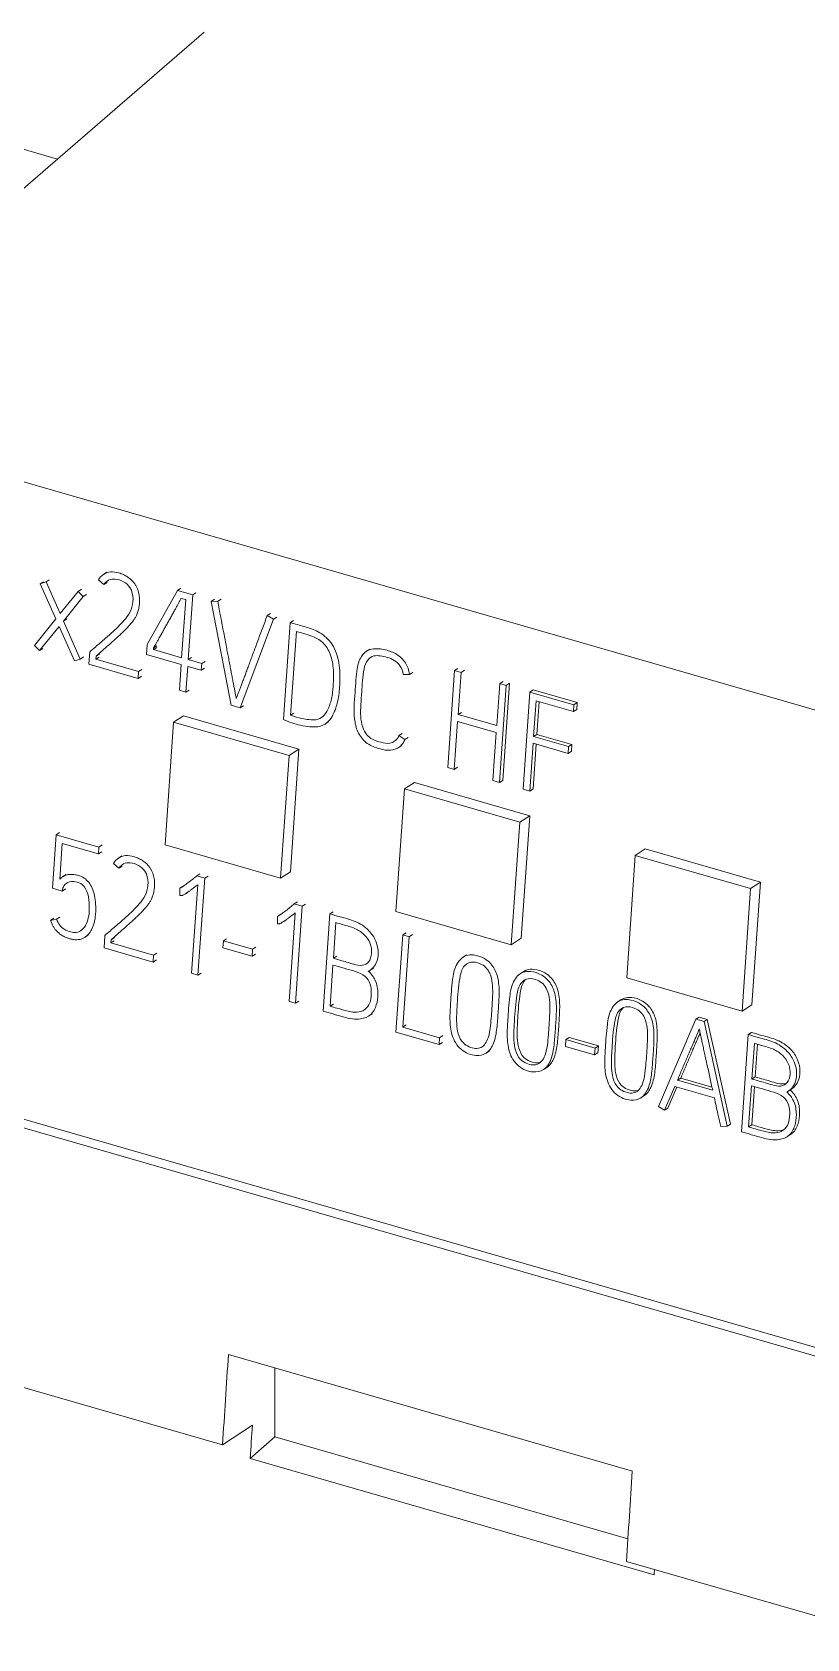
# Model space of a CAD drawing. Header units: inches. Extents: x 9220 to 92460, y -39241 to 4813.
# Drawn here: x 74728.59 to 74737.2, y -33757.09 to -33739.22 of the extents above; entities that cross this region are included whole.
import ezdxf

# ---------------------------------------------------------------- set-up
doc = ezdxf.new("R2010")
doc.units = ezdxf.units.IN
doc.header["$MEASUREMENT"] = 0

# ---------------------------------------------------------------- blocks, each defined once
blk = doc.blocks.new('A$C027ebf9d')
at = {"color": 0, "linetype": 'Continuous', "lineweight": 0}
for p, q in [((21.7802, -15.07919), (22.03708, -14.85672)), ((21.95047, -14.93174), (21.84323, -14.90078)), ((22.62577, -15.32329), (21.7802, -15.07919)), ((21.94027, -15.18295), (21.94222, -15.18169)), ((21.94367, -15.18173), (21.94027, -15.18295)), ((21.94367, -15.18173), (21.94562, -15.18048)), ((21.95201, -15.20051), (21.94367, -15.18173)), ((21.9779, -15.18339), (21.97462, -15.18057)), ((21.97767, -15.17733), (21.97962, -15.17608)), ((21.94027, -15.18295), (21.94948, -15.20361)), ((21.96265, -15.18737), (21.95201, -15.20051)), ((21.95395, -15.2049), (21.96568, -15.19045)), ((21.96265, -15.18737), (21.9646, -15.18612)), ((21.96568, -15.19045), (21.96265, -15.18737)), ((21.96568, -15.19045), (21.96763, -15.18919)), ((21.9779, -15.18339), (21.97985, -15.18213)), ((22.02135, -15.18681), (22.00353, -15.21881)), ((22.02135, -15.18681), (22.0233, -15.18555)), ((22.03035, -15.1894), (22.02135, -15.18681)), ((22.02769, -15.22773), (22.03035, -15.1894)), ((22.03035, -15.1894), (22.0323, -15.18815)), ((22.02357, -15.19152), (22.02621, -15.19228)), ((22.02621, -15.19228), (22.02383, -15.22662)), ((22.04135, -15.19331), (22.0433, -15.19206)), ((22.04513, -15.19326), (22.04135, -15.19331)), ((22.04135, -15.19331), (22.05313, -15.25471)), ((22.04513, -15.19326), (22.04708, -15.19201)), ((22.07441, -15.20172), (22.07636, -15.20046)), ((21.94948, -15.20361), (21.93681, -15.21934)), ((21.93992, -15.22243), (21.95141, -15.20808)), ((21.95141, -15.20808), (21.96049, -15.22854)), ((21.95395, -15.2049), (21.9559, -15.20364)), ((21.96388, -15.2274), (21.95395, -15.2049)), ((22.05843, -15.25624), (22.07804, -15.20391)), ((22.07804, -15.20391), (22.07441, -15.20172)), ((22.07804, -15.20391), (22.07999, -15.20265)), ((22.08802, -15.20589), (22.08403, -15.26322)), ((22.08802, -15.20589), (22.08997, -15.20463)), ((21.93681, -15.21934), (21.93992, -15.22243)), ((22.00353, -15.21881), (22.00312, -15.22472)), ((22.00726, -15.22078), (22.0092, -15.21952)), ((22.09159, -15.21108), (22.08815, -15.26059)), ((21.93992, -15.22243), (21.94187, -15.22118)), ((21.96049, -15.22854), (21.96388, -15.2274)), ((21.96388, -15.2274), (21.96583, -15.22614)), ((21.96907, -15.23044), (21.96958, -15.2231)), ((21.97327, -15.22563), (21.97313, -15.22754)), ((21.97313, -15.22754), (21.97508, -15.22629)), ((21.97313, -15.22754), (21.99841, -15.23484)), ((21.97327, -15.22563), (21.97522, -15.22437)), ((22.00312, -15.22472), (22.02355, -15.23061)), ((22.00718, -15.22182), (22.00913, -15.22056)), ((22.00718, -15.22182), (22.00726, -15.22078)), ((22.02383, -15.22662), (22.00718, -15.22182)), ((22.02769, -15.22773), (22.02964, -15.22648)), ((22.03571, -15.23005), (22.02769, -15.22773)), ((22.03571, -15.23005), (22.03766, -15.22879)), ((22.13312, -15.22279), (22.13507, -15.22154)), ((21.99813, -15.23883), (21.96907, -15.23044)), ((21.99841, -15.23484), (21.99813, -15.23883)), ((21.99813, -15.23883), (22.00008, -15.23758)), ((21.99841, -15.23484), (22.00036, -15.23358)), ((22.02355, -15.23061), (22.02249, -15.24587)), ((22.02635, -15.24698), (22.02741, -15.23173)), ((22.02741, -15.23173), (22.03543, -15.23404)), ((22.03543, -15.23404), (22.03571, -15.23005)), ((22.03543, -15.23404), (22.03738, -15.23279)), ((22.15843, -15.23656), (22.15466, -15.23645)), ((22.15843, -15.23656), (22.16038, -15.23531)), ((22.18515, -15.23417), (22.18116, -15.29159)), ((22.18515, -15.23417), (22.1871, -15.23292)), ((22.18893, -15.23527), (22.18515, -15.23417)), ((22.1872, -15.26018), (22.18893, -15.23527)), ((22.18893, -15.23527), (22.19088, -15.23401)), ((22.02249, -15.24587), (22.02635, -15.24698)), ((22.02635, -15.24698), (22.0283, -15.24572)), ((22.21178, -15.24186), (22.21005, -15.26678)), ((22.21165, -15.30039), (22.21564, -15.24298)), ((22.21178, -15.24186), (22.21373, -15.24061)), ((22.21564, -15.24298), (22.21178, -15.24186)), ((22.2136, -15.29913), (22.21759, -15.24172)), ((22.21564, -15.24298), (22.21759, -15.24172)), ((22.22964, -15.24694), (22.22565, -15.30435)), ((22.22964, -15.24694), (22.2316, -15.24568)), ((22.2556, -15.25443), (22.22964, -15.24694)), ((22.25755, -15.25317), (22.2316, -15.24568)), ((22.05313, -15.25471), (22.05843, -15.25624)), ((22.05843, -15.25624), (22.06038, -15.25498)), ((22.23175, -15.27321), (22.23322, -15.25212)), ((22.23322, -15.25212), (22.25531, -15.2585)), ((22.23371, -15.27195), (22.23505, -15.25265)), ((22.25531, -15.2585), (22.2556, -15.25443)), ((22.25531, -15.2585), (22.25727, -15.25724)), ((22.2556, -15.25443), (22.25755, -15.25317)), ((22.25727, -15.25724), (22.25755, -15.25317)), ((22.01908, -15.26473), (22.01404, -15.33724)), ((22.01908, -15.26473), (22.02494, -15.26096)), ((22.08727, -15.28442), (22.01908, -15.26473)), ((22.09313, -15.28064), (22.02494, -15.26096)), ((22.08815, -15.26059), (22.0901, -15.25933)), ((22.10872, -15.26578), (22.11067, -15.26452)), ((22.18494, -15.29268), (22.18692, -15.26425)), ((22.18692, -15.26425), (22.20977, -15.27085)), ((22.1872, -15.26018), (22.18915, -15.25892)), ((22.21005, -15.26678), (22.1872, -15.26018)), ((22.15222, -15.27265), (22.15417, -15.27139)), ((22.15222, -15.27265), (22.15568, -15.27503)), ((22.15568, -15.27503), (22.15763, -15.27377)), ((22.20977, -15.27085), (22.20779, -15.29928)), ((22.23175, -15.27321), (22.23371, -15.27195)), ((22.25249, -15.27919), (22.23175, -15.27321)), ((22.25444, -15.27793), (22.23371, -15.27195)), ((22.08223, -15.35692), (22.08727, -15.28442)), ((22.08727, -15.28442), (22.09313, -15.28064)), ((22.08809, -15.35315), (22.09313, -15.28064)), ((22.15196, -15.27973), (22.15391, -15.27847)), ((22.22951, -15.30547), (22.23148, -15.2772)), ((22.23147, -15.30421), (22.23331, -15.27773)), ((22.23148, -15.2772), (22.25221, -15.28318)), ((22.25221, -15.28318), (22.25249, -15.27919)), ((22.25221, -15.28318), (22.25416, -15.28193)), ((22.25249, -15.27919), (22.25444, -15.27793)), ((22.25416, -15.28193), (22.25444, -15.27793)), ((22.18116, -15.29159), (22.18494, -15.29268)), ((22.18494, -15.29268), (22.18689, -15.29142)), ((22.15546, -15.3041), (22.15042, -15.37661)), ((22.15546, -15.3041), (22.16132, -15.30033)), ((22.22365, -15.32379), (22.15546, -15.3041)), ((22.22951, -15.32001), (22.16132, -15.30033)), ((22.20779, -15.29928), (22.21165, -15.30039)), ((22.21165, -15.30039), (22.2136, -15.29913)), ((22.22565, -15.30435), (22.22951, -15.30547)), ((22.22951, -15.30547), (22.23147, -15.30421)), ((22.21861, -15.39629), (22.22365, -15.32379)), ((22.22365, -15.32379), (22.22951, -15.32001)), ((22.22447, -15.39252), (22.22951, -15.32001)), ((21.94752, -15.36293), (21.94972, -15.33131)), ((21.94972, -15.33131), (21.95167, -15.33005)), ((21.94972, -15.33131), (21.97491, -15.33858)), ((21.95322, -15.33639), (21.95175, -15.35763)), ((21.97464, -15.34257), (21.95322, -15.33639)), ((21.97491, -15.33858), (21.97464, -15.34257)), ((21.97464, -15.34257), (21.97659, -15.34132)), ((21.97491, -15.33858), (21.97686, -15.33732)), ((22.01404, -15.33724), (22.08223, -15.35692)), ((22.29184, -15.34347), (22.2977, -15.3397)), ((22.36589, -15.35938), (22.2977, -15.3397)), ((21.98678, -15.35113), (21.9835, -15.34831)), ((21.98655, -15.34507), (21.9885, -15.34382)), ((21.98678, -15.35113), (21.98873, -15.34987)), ((22.29184, -15.34347), (22.28681, -15.41598)), ((22.36003, -15.36316), (22.29184, -15.34347)), ((21.95351, -15.35614), (21.95546, -15.35488)), ((22.02284, -15.3629), (22.02479, -15.36165)), ((22.0297, -15.41321), (22.03334, -15.36082)), ((22.0327, -15.35559), (22.03465, -15.35433)), ((22.0327, -15.35559), (22.03746, -15.35696)), ((22.03746, -15.35696), (22.03348, -15.4143)), ((22.03746, -15.35696), (22.03941, -15.35571)), ((22.08223, -15.35692), (22.08809, -15.35315)), ((22.36003, -15.36316), (22.36589, -15.35938)), ((22.36085, -15.43189), (22.36589, -15.35938)), ((21.95327, -15.36459), (21.94752, -15.36293)), ((21.95327, -15.36459), (21.95522, -15.36333)), ((22.02278, -15.36722), (22.02284, -15.3629)), ((22.0264, -15.36595), (22.02835, -15.36469)), ((22.09035, -15.37223), (22.0923, -15.37097)), ((22.355, -15.43566), (22.36003, -15.36316)), ((21.94636, -15.3819), (21.94831, -15.38064)), ((21.94636, -15.3819), (21.94995, -15.38122)), ((21.94995, -15.38122), (21.9519, -15.37997)), ((22.08044, -15.38387), (22.08049, -15.37955)), ((22.08049, -15.37955), (22.08244, -15.37829)), ((22.08735, -15.42985), (22.09099, -15.37746)), ((22.09035, -15.37223), (22.09512, -15.37361)), ((22.09512, -15.37361), (22.09113, -15.43094)), ((22.09512, -15.37361), (22.09707, -15.37235)), ((22.10741, -15.43556), (22.1114, -15.37806)), ((22.1114, -15.37806), (22.11335, -15.37681)), ((22.15042, -15.37661), (22.21861, -15.39629)), ((21.96661, -15.39193), (21.96856, -15.39067)), ((22.08405, -15.38259), (22.086, -15.38134)), ((22.11498, -15.38325), (22.11351, -15.40433)), ((22.15445, -15.39049), (22.15046, -15.44799)), ((22.15445, -15.39049), (22.1564, -15.38923)), ((22.15831, -15.3916), (22.15445, -15.39049)), ((22.15831, -15.3916), (22.16026, -15.39035)), ((21.97795, -15.39819), (21.97846, -15.39084)), ((22.007, -15.40657), (21.97795, -15.39819)), ((21.98214, -15.39337), (21.98201, -15.39528)), ((21.98201, -15.39528), (21.98396, -15.39403)), ((21.98201, -15.39528), (22.00728, -15.40258)), ((21.98214, -15.39337), (21.98409, -15.39211)), ((22.04847, -15.39403), (22.04819, -15.3981)), ((22.04819, -15.3981), (22.06544, -15.40308)), ((22.04847, -15.39403), (22.05042, -15.39277)), ((22.06572, -15.39901), (22.04847, -15.39403)), ((22.06544, -15.40308), (22.06572, -15.39901)), ((22.06572, -15.39901), (22.06767, -15.39775)), ((22.1546, -15.44503), (22.15831, -15.3916)), ((22.21861, -15.39629), (22.22447, -15.39252)), ((22.00728, -15.40258), (22.007, -15.40657)), ((22.007, -15.40657), (22.00895, -15.40532)), ((22.00728, -15.40258), (22.00923, -15.40132)), ((22.06544, -15.40308), (22.06739, -15.40182)), ((22.11324, -15.40832), (22.11154, -15.43268)), ((22.11351, -15.40433), (22.11546, -15.40307)), ((22.19018, -15.40363), (22.19214, -15.40237)), ((22.03348, -15.4143), (22.0297, -15.41321)), ((22.03348, -15.4143), (22.03543, -15.41304)), ((22.13521, -15.41139), (22.13716, -15.41013)), ((22.224, -15.41339), (22.22596, -15.41213)), ((22.28681, -15.41598), (22.355, -15.43566)), ((22.09113, -15.43094), (22.08735, -15.42985)), ((22.09113, -15.43094), (22.09309, -15.42968)), ((22.11154, -15.43268), (22.11349, -15.43142)), ((22.13439, -15.43842), (22.13635, -15.43716)), ((22.28166, -15.43004), (22.28361, -15.42878)), ((22.355, -15.43566), (22.36085, -15.43189)), ((22.1546, -15.44503), (22.15655, -15.44377)), ((22.17624, -15.45127), (22.1546, -15.44503)), ((22.32765, -15.44033), (22.30563, -15.49189)), ((22.32765, -15.44033), (22.32961, -15.43907)), ((22.3325, -15.44173), (22.32765, -15.44033)), ((22.33445, -15.44047), (22.32961, -15.43907)), ((22.3325, -15.44173), (22.33445, -15.44047)), ((22.34618, -15.50359), (22.3325, -15.44173)), ((22.34813, -15.50233), (22.33445, -15.44047)), ((22.6001, -15.69271), (21.75453, -15.44862)), ((22.60342, -15.69882), (21.75901, -15.45506)), ((22.15046, -15.44799), (22.17596, -15.45535)), ((22.17596, -15.45535), (22.17624, -15.45127)), ((22.17596, -15.45535), (22.17791, -15.45409)), ((22.17624, -15.45127), (22.17819, -15.45002)), ((22.25087, -15.45245), (22.25058, -15.45653)), ((22.25058, -15.45653), (22.26784, -15.46151)), ((22.25087, -15.45245), (22.25282, -15.4512)), ((22.26812, -15.45743), (22.25087, -15.45245)), ((22.27007, -15.45618), (22.25282, -15.4512)), ((22.26812, -15.45743), (22.27007, -15.45618)), ((22.26979, -15.46025), (22.27007, -15.45618)), ((22.35467, -15.50694), (22.35866, -15.44944)), ((22.35866, -15.44944), (22.36062, -15.44819)), ((22.36224, -15.45463), (22.36078, -15.47571)), ((22.36407, -15.45516), (22.36273, -15.47445)), ((22.20378, -15.46037), (22.20573, -15.45911)), ((22.26784, -15.46151), (22.26812, -15.45743)), ((22.26784, -15.46151), (22.26979, -15.46025)), ((22.2376, -15.47014), (22.23955, -15.46888)), ((22.31681, -15.47638), (22.31877, -15.47512)), ((22.33721, -15.48044), (22.31877, -15.47512)), ((22.36078, -15.47571), (22.36273, -15.47445)), ((22.29525, -15.48678), (22.2972, -15.48552)), ((22.30917, -15.49421), (22.31524, -15.48008)), ((22.31112, -15.49295), (22.3165, -15.48044)), ((22.31524, -15.48008), (22.33862, -15.48683)), ((22.33762, -15.48239), (22.31681, -15.47638)), ((22.3605, -15.4797), (22.35881, -15.50406)), ((22.36233, -15.48024), (22.36076, -15.5028)), ((22.38247, -15.48277), (22.38442, -15.48152)), ((22.30563, -15.49189), (22.30917, -15.49421)), ((22.30917, -15.49421), (22.31112, -15.49295)), ((22.34238, -15.5038), (22.34618, -15.50359)), ((22.34618, -15.50359), (22.34813, -15.50233)), ((22.35881, -15.50406), (22.36076, -15.5028)), ((22.38166, -15.5098), (22.38361, -15.50854)), ((22.04801, -15.69204), (21.77013, -15.61182)), ((22.29014, -15.70755), (22.05147, -15.63865)), ((22.07897, -15.64659), (22.07897, -15.68737)), ((22.0656, -15.68041), (22.04801, -15.69204)), ((22.06434, -15.70004), (22.07897, -15.68737)), ((22.07897, -15.68737), (22.28754, -15.74758)), ((22.30301, -15.76894), (22.06434, -15.70004)), ((22.56456, -15.84115), (22.28668, -15.76094))]:
    blk.add_line(p, q, dxfattribs=at)
for centre, major_axis, start_param, end_param in [((41.59671, -2.76859), (-10.91931, -37.82559), -1.102054, -1.100566), ((41.83536, -2.8375), (-10.90947, -37.79151), -1.100108, -1.100018)]:
    blk.add_ellipse(centre, major_axis=major_axis, ratio=0.433013, start_param=start_param, end_param=end_param, dxfattribs=at)
at = {"color": 0, "linetype": 'Continuous', "lineweight": 0, "extrusion": (0, 0, -1)}
for centre, major_axis, start_param, end_param in [((41.59669, -2.76861), (10.90947, 37.79151), -2.041575, -2.041027), ((41.83538, -2.83749), (10.91931, 37.82559), -2.041027, -2.039539)]:
    blk.add_ellipse(centre, major_axis=major_axis, ratio=0.433013, start_param=start_param, end_param=end_param, dxfattribs=at)
at = {"color": 0, "linetype": 'Continuous', "lineweight": 0}
for points, knots in [([(21.96958, -15.2231), (21.97068, -15.22216), (21.97177, -15.22122), (21.97287, -15.22028), (21.97381, -15.21946), (21.97476, -15.21865), (21.97571, -15.21783), (21.97674, -15.21694), (21.97777, -15.21604), (21.9788, -15.21514), (21.98034, -15.21378), (21.98188, -15.21243), (21.98339, -15.21104), (21.98466, -15.20987), (21.98591, -15.20867), (21.98713, -15.20743), (21.98839, -15.20615), (21.98963, -15.20482), (21.99077, -15.20338), (21.99203, -15.20179), (21.99318, -15.20007), (21.99397, -15.19812), (21.99472, -15.19624), (21.99514, -15.19415), (21.9951, -15.19187), (21.99507, -15.18957), (21.99457, -15.18708), (21.99325, -15.18511), (21.99232, -15.18371), (21.99096, -15.18258), (21.98954, -15.18174), (21.98792, -15.18078), (21.98621, -15.18021), (21.98451, -15.1801), (21.98313, -15.18), (21.98175, -15.18022), (21.98061, -15.18079), (21.97951, -15.18133), (21.97863, -15.1822), (21.9779, -15.18339)], [0, 0, 0, 0, 0.068794, 0.068794, 0.068794, 0.128406, 0.128406, 0.128406, 0.193582, 0.193582, 0.193582, 0.291346, 0.291346, 0.291346, 0.373604, 0.373604, 0.373604, 0.45943, 0.45943, 0.45943, 0.554437, 0.554437, 0.554437, 0.645803, 0.645803, 0.645803, 0.738171, 0.738171, 0.738171, 0.803969, 0.803969, 0.803969, 0.878932, 0.878932, 0.878932, 0.940491, 0.940491, 0.940491, 1, 1, 1, 1]), ([(21.97462, -15.18057), (21.97612, -15.17793), (21.97879, -15.17619), (21.98181, -15.17591), (21.98339, -15.17576), (21.98507, -15.17601), (21.98672, -15.17648), (21.9872, -15.17662), (21.98769, -15.17678), (21.98817, -15.17695), (21.98861, -15.17712), (21.98905, -15.1773), (21.98949, -15.1775), (21.9899, -15.17769), (21.9903, -15.17789), (21.99069, -15.17812), (21.99106, -15.17833), (21.99142, -15.17855), (21.99178, -15.17879), (21.99212, -15.17901), (21.99245, -15.17924), (21.99278, -15.17948), (21.99308, -15.17971), (21.99338, -15.17995), (21.99367, -15.1802), (21.99395, -15.18044), (21.99422, -15.18069), (21.99448, -15.18094), (21.99472, -15.18119), (21.99496, -15.18144), (21.99518, -15.1817), (21.99539, -15.18195), (21.9956, -15.18222), (21.99579, -15.18248), (21.99598, -15.18274), (21.99615, -15.18299), (21.99632, -15.18326), (21.99648, -15.1835), (21.99664, -15.18375), (21.99678, -15.184), (21.99692, -15.18424), (21.99706, -15.18447), (21.99718, -15.18472), (21.99744, -15.18522), (21.99766, -15.18573), (21.99786, -15.18626), (21.99806, -15.18678), (21.99823, -15.1873), (21.99837, -15.18783), (21.99851, -15.18836), (21.99862, -15.1889), (21.99871, -15.18943), (21.99879, -15.18997), (21.99885, -15.19051), (21.99889, -15.19104), (21.99894, -15.19157), (21.99896, -15.1921), (21.99896, -15.19262), (21.99897, -15.19314), (21.99895, -15.19366), (21.99892, -15.19418), (21.99888, -15.19464), (21.99884, -15.19509), (21.99878, -15.19554), (21.99873, -15.19599), (21.99866, -15.19643), (21.99857, -15.19687), (21.99849, -15.1973), (21.9984, -15.19773), (21.99829, -15.19815), (21.99819, -15.19856), (21.99807, -15.19897), (21.99795, -15.19937), (21.99782, -15.19976), (21.99769, -15.20014), (21.99755, -15.20051), (21.99741, -15.20086), (21.99725, -15.20121), (21.99709, -15.20155), (21.99683, -15.20211), (21.99654, -15.20265), (21.99623, -15.20317), (21.99588, -15.20376), (21.99549, -15.20432), (21.99509, -15.20487), (21.99465, -15.20548), (21.99417, -15.20606), (21.99369, -15.20664), (21.99316, -15.20727), (21.99261, -15.20788), (21.99205, -15.20848), (21.99144, -15.20913), (21.99083, -15.20977), (21.9902, -15.21039), (21.98953, -15.21106), (21.98885, -15.21172), (21.98816, -15.21237), (21.98743, -15.21306), (21.98669, -15.21374), (21.98595, -15.21442), (21.98517, -15.21513), (21.98438, -15.21584), (21.9836, -15.21654), (21.98278, -15.21728), (21.98195, -15.218), (21.98112, -15.21873), (21.98026, -15.21948), (21.9794, -15.22023), (21.97855, -15.22098), (21.97678, -15.22252), (21.97503, -15.22408), (21.97327, -15.22563)], [0, 0, 0, 0, 0.118477, 0.118477, 0.118477, 0.180647, 0.180647, 0.180647, 0.199061, 0.199061, 0.199061, 0.216082, 0.216082, 0.216082, 0.231833, 0.231833, 0.231833, 0.246526, 0.246526, 0.246526, 0.260308, 0.260308, 0.260308, 0.273254, 0.273254, 0.273254, 0.285426, 0.285426, 0.285426, 0.29689, 0.29689, 0.29689, 0.307753, 0.307753, 0.307753, 0.31802, 0.31802, 0.31802, 0.327627, 0.327627, 0.327627, 0.336606, 0.336606, 0.336606, 0.355189, 0.355189, 0.355189, 0.37361, 0.37361, 0.37361, 0.392165, 0.392165, 0.392165, 0.410785, 0.410785, 0.410785, 0.42927, 0.42927, 0.42927, 0.447741, 0.447741, 0.447741, 0.464235, 0.464235, 0.464235, 0.480574, 0.480574, 0.480574, 0.496814, 0.496814, 0.496814, 0.51268, 0.51268, 0.51268, 0.527892, 0.527892, 0.527892, 0.542508, 0.542508, 0.542508, 0.566365, 0.566365, 0.566365, 0.593275, 0.593275, 0.593275, 0.623397, 0.623397, 0.623397, 0.656474, 0.656474, 0.656474, 0.692185, 0.692185, 0.692185, 0.730563, 0.730563, 0.730563, 0.771282, 0.771282, 0.771282, 0.814001, 0.814001, 0.814001, 0.858722, 0.858722, 0.858722, 0.904903, 0.904903, 0.904903, 1, 1, 1, 1]), ([(22.00726, -15.22078), (22.00732, -15.22067), (22.00752, -15.22032), (22.00794, -15.21958), (22.00859, -15.21843), (22.00942, -15.21696), (22.01039, -15.21523), (22.01147, -15.21329), (22.01264, -15.21119), (22.01389, -15.20896), (22.01518, -15.20665), (22.01649, -15.20432), (22.01775, -15.20206), (22.01895, -15.19989), (22.02006, -15.19788), (22.02108, -15.19604), (22.02196, -15.19443), (22.02278, -15.19295), (22.0233, -15.19201), (22.02357, -15.19152)], [0, 0, 0, 0, 0.010734, 0.036404, 0.077011, 0.128795, 0.187998, 0.254619, 0.326966, 0.403344, 0.483752, 0.564544, 0.642072, 0.716335, 0.785641, 0.848294, 0.904294, 0.950045, 1, 1, 1, 1]), ([(22.05612, -15.25069), (22.05606, -15.25043), (22.05592, -15.24976), (22.05567, -15.24853), (22.05535, -15.24684), (22.05495, -15.24478), (22.0545, -15.24241), (22.054, -15.23978), (22.05345, -15.2369), (22.05287, -15.23381), (22.05226, -15.23056), (22.05162, -15.22719), (22.05096, -15.22376), (22.04994, -15.21867), (22.04804, -15.2085), (22.0463, -15.19948), (22.04513, -15.19326)], [0, 0, 0, 0, 0.013272, 0.034859, 0.06476, 0.101229, 0.142516, 0.188621, 0.238884, 0.292645, 0.349905, 0.409112, 0.468717, 0.528719, 0.675164, 1, 1, 1, 1]), ([(22.07441, -15.20172), (22.07241, -15.20701), (22.06951, -15.21469), (22.0663, -15.22339), (22.06471, -15.22774), (22.06363, -15.23066), (22.06257, -15.23353), (22.06153, -15.23632), (22.06054, -15.23895), (22.0596, -15.24139), (22.05874, -15.24363), (22.05798, -15.24565), (22.05734, -15.24742), (22.05674, -15.24907), (22.05634, -15.25013), (22.05612, -15.25069)], [0, 0, 0, 0, 0.325145, 0.471471, 0.531274, 0.590769, 0.649955, 0.70726, 0.76111, 0.811506, 0.857719, 0.899023, 0.935417, 0.96522, 1, 1, 1, 1]), ([(22.08403, -15.26322), (22.08563, -15.26391), (22.08895, -15.26517), (22.09415, -15.26664), (22.09937, -15.2675), (22.10494, -15.26773), (22.10977, -15.26562), (22.1128, -15.26147), (22.11509, -15.25645), (22.11684, -15.24936), (22.11755, -15.23964), (22.11718, -15.2286), (22.113, -15.21749), (22.10476, -15.21069), (22.09631, -15.20822), (22.09081, -15.20653), (22.08802, -15.20589)], [0, 0, 0, 0, 0.048928, 0.10152, 0.156673, 0.206259, 0.270351, 0.31956, 0.366981, 0.439378, 0.534587, 0.645045, 0.746603, 0.832762, 0.916147, 1, 1, 1, 1]), ([(22.08815, -15.26059), (22.09041, -15.2614), (22.09402, -15.26244), (22.09947, -15.26334), (22.10437, -15.26361), (22.10849, -15.26062), (22.11115, -15.25563), (22.11286, -15.24922), (22.11357, -15.24125), (22.1137, -15.23273), (22.11199, -15.22382), (22.10689, -15.2164), (22.1004, -15.21355), (22.09539, -15.21219), (22.09259, -15.21136), (22.09159, -15.21108)], [0, 0, 0, 0, 0.085013, 0.135874, 0.205821, 0.265138, 0.333279, 0.422662, 0.50952, 0.618636, 0.722487, 0.80996, 0.894466, 0.962458, 1, 1, 1, 1]), ([(22.15568, -15.27503), (22.15537, -15.27587), (22.15431, -15.2779), (22.15113, -15.28071), (22.14574, -15.2818), (22.13927, -15.2801), (22.1325, -15.27739), (22.12735, -15.27052), (22.12575, -15.2628), (22.12562, -15.25504), (22.1263, -15.24742), (22.12676, -15.23997), (22.12737, -15.23255), (22.12931, -15.22592), (22.13364, -15.22196), (22.13884, -15.22097), (22.14457, -15.22186), (22.15094, -15.22403), (22.15662, -15.22946), (22.15811, -15.23395), (22.15843, -15.23656)], [0, 0, 0, 0, 0.023749, 0.063372, 0.118592, 0.172501, 0.236244, 0.297229, 0.359591, 0.421629, 0.490644, 0.554667, 0.610982, 0.680492, 0.733777, 0.772528, 0.826559, 0.886213, 0.942216, 1, 1, 1, 1]), ([(22.15466, -15.23645), (22.15444, -15.23449), (22.15338, -15.23137), (22.14949, -15.22785), (22.14535, -15.22634), (22.14129, -15.22541), (22.13702, -15.22519), (22.1332, -15.22791), (22.13124, -15.23348), (22.1307, -15.24004), (22.13024, -15.24714), (22.12969, -15.25414), (22.12939, -15.26107), (22.13037, -15.2672), (22.13276, -15.27225), (22.13695, -15.2753), (22.14169, -15.27667), (22.1463, -15.27765), (22.15016, -15.27602), (22.1516, -15.27413), (22.15222, -15.27265)], [0, 0, 0, 0, 0.052928, 0.097969, 0.144851, 0.190624, 0.232935, 0.284925, 0.348337, 0.424764, 0.49245, 0.572241, 0.64631, 0.708712, 0.757514, 0.801091, 0.856423, 0.915681, 0.949914, 1, 1, 1, 1]), ([(21.97846, -15.39084), (21.97955, -15.3899), (21.98065, -15.38896), (21.98174, -15.38802), (21.98269, -15.3872), (21.98364, -15.38639), (21.98458, -15.38557), (21.98562, -15.38468), (21.98665, -15.38378), (21.98767, -15.38288), (21.98922, -15.38152), (21.99076, -15.38017), (21.99227, -15.37878), (21.99354, -15.37761), (21.99479, -15.37641), (21.996, -15.37517), (21.99727, -15.37389), (21.9985, -15.37256), (21.99964, -15.37112), (22.00091, -15.36953), (22.00206, -15.36781), (22.00284, -15.36586), (22.0036, -15.36398), (22.00401, -15.36189), (22.00398, -15.35961), (22.00394, -15.35731), (22.00345, -15.35482), (22.00213, -15.35285), (22.00119, -15.35145), (21.99984, -15.35032), (21.99841, -15.34948), (21.99679, -15.34852), (21.99508, -15.34795), (21.99339, -15.34784), (21.992, -15.34775), (21.99063, -15.34796), (21.98949, -15.34853), (21.98839, -15.34908), (21.98751, -15.34994), (21.98678, -15.35113)], [0, 0, 0, 0, 0.068794, 0.068794, 0.068794, 0.128406, 0.128406, 0.128406, 0.193582, 0.193582, 0.193582, 0.291346, 0.291346, 0.291346, 0.373604, 0.373604, 0.373604, 0.45943, 0.45943, 0.45943, 0.554437, 0.554437, 0.554437, 0.645803, 0.645803, 0.645803, 0.738171, 0.738171, 0.738171, 0.803969, 0.803969, 0.803969, 0.878932, 0.878932, 0.878932, 0.940491, 0.940491, 0.940491, 1, 1, 1, 1]), ([(21.9835, -15.34831), (21.985, -15.34567), (21.98766, -15.34393), (21.99068, -15.34365), (21.99227, -15.3435), (21.99395, -15.34375), (21.99559, -15.34422), (21.99608, -15.34436), (21.99656, -15.34452), (21.99704, -15.3447), (21.99749, -15.34486), (21.99793, -15.34504), (21.99837, -15.34524), (21.99877, -15.34543), (21.99917, -15.34564), (21.99957, -15.34586), (21.99994, -15.34607), (22.0003, -15.34629), (22.00066, -15.34653), (22.00099, -15.34675), (22.00133, -15.34698), (22.00165, -15.34722), (22.00196, -15.34745), (22.00226, -15.34769), (22.00255, -15.34794), (22.00282, -15.34818), (22.00309, -15.34843), (22.00335, -15.34868), (22.0036, -15.34893), (22.00383, -15.34918), (22.00406, -15.34944), (22.00427, -15.3497), (22.00447, -15.34996), (22.00467, -15.35022), (22.00485, -15.35048), (22.00503, -15.35073), (22.0052, -15.351), (22.00536, -15.35124), (22.00551, -15.35149), (22.00566, -15.35174), (22.0058, -15.35198), (22.00593, -15.35221), (22.00606, -15.35246), (22.00631, -15.35296), (22.00654, -15.35347), (22.00674, -15.354), (22.00693, -15.35452), (22.00711, -15.35504), (22.00725, -15.35557), (22.00739, -15.3561), (22.0075, -15.35664), (22.00758, -15.35717), (22.00767, -15.35771), (22.00773, -15.35825), (22.00777, -15.35878), (22.00781, -15.35931), (22.00784, -15.35984), (22.00784, -15.36036), (22.00784, -15.36088), (22.00783, -15.3614), (22.00779, -15.36192), (22.00776, -15.36238), (22.00772, -15.36283), (22.00766, -15.36328), (22.0076, -15.36373), (22.00753, -15.36417), (22.00745, -15.36461), (22.00737, -15.36504), (22.00727, -15.36547), (22.00717, -15.36589), (22.00706, -15.3663), (22.00695, -15.36671), (22.00682, -15.36711), (22.0067, -15.3675), (22.00657, -15.36788), (22.00642, -15.36825), (22.00628, -15.3686), (22.00613, -15.36895), (22.00597, -15.36929), (22.0057, -15.36985), (22.00542, -15.37039), (22.0051, -15.37091), (22.00475, -15.3715), (22.00437, -15.37206), (22.00397, -15.37261), (22.00352, -15.37322), (22.00305, -15.37381), (22.00256, -15.37438), (22.00203, -15.37501), (22.00148, -15.37562), (22.00092, -15.37622), (22.00032, -15.37687), (21.9997, -15.37751), (21.99908, -15.37813), (21.99841, -15.3788), (21.99772, -15.37946), (21.99703, -15.38011), (21.9963, -15.3808), (21.99556, -15.38148), (21.99482, -15.38216), (21.99404, -15.38287), (21.99326, -15.38358), (21.99247, -15.38428), (21.99165, -15.38502), (21.99082, -15.38574), (21.98999, -15.38647), (21.98914, -15.38722), (21.98828, -15.38797), (21.98742, -15.38872), (21.98566, -15.39026), (21.9839, -15.39182), (21.98214, -15.39337)], [0, 0, 0, 0, 0.118477, 0.118477, 0.118477, 0.180647, 0.180647, 0.180647, 0.199061, 0.199061, 0.199061, 0.216082, 0.216082, 0.216082, 0.231833, 0.231833, 0.231833, 0.246526, 0.246526, 0.246526, 0.260308, 0.260308, 0.260308, 0.273254, 0.273254, 0.273254, 0.285426, 0.285426, 0.285426, 0.29689, 0.29689, 0.29689, 0.307753, 0.307753, 0.307753, 0.31802, 0.31802, 0.31802, 0.327627, 0.327627, 0.327627, 0.336606, 0.336606, 0.336606, 0.355189, 0.355189, 0.355189, 0.37361, 0.37361, 0.37361, 0.392165, 0.392165, 0.392165, 0.410785, 0.410785, 0.410785, 0.42927, 0.42927, 0.42927, 0.447741, 0.447741, 0.447741, 0.464235, 0.464235, 0.464235, 0.480574, 0.480574, 0.480574, 0.496814, 0.496814, 0.496814, 0.51268, 0.51268, 0.51268, 0.527892, 0.527892, 0.527892, 0.542508, 0.542508, 0.542508, 0.566365, 0.566365, 0.566365, 0.593275, 0.593275, 0.593275, 0.623397, 0.623397, 0.623397, 0.656474, 0.656474, 0.656474, 0.692185, 0.692185, 0.692185, 0.730563, 0.730563, 0.730563, 0.771282, 0.771282, 0.771282, 0.814001, 0.814001, 0.814001, 0.858722, 0.858722, 0.858722, 0.904903, 0.904903, 0.904903, 1, 1, 1, 1]), ([(21.95175, -15.35763), (21.95209, -15.35724), (21.95268, -15.35671), (21.95355, -15.3561), (21.95428, -15.35568), (21.95508, -15.35533), (21.95595, -15.35503), (21.95689, -15.35482), (21.95792, -15.35472), (21.95903, -15.3547), (21.96023, -15.3548), (21.96152, -15.35503), (21.96354, -15.35553), (21.96622, -15.35668), (21.96909, -15.35937), (21.97118, -15.36302), (21.97254, -15.36746), (21.97314, -15.37263), (21.97306, -15.37719), (21.97268, -15.38087), (21.97216, -15.38337), (21.97143, -15.3856), (21.97051, -15.38756), (21.96944, -15.38927), (21.96822, -15.3907), (21.96684, -15.39184), (21.96532, -15.39268), (21.96365, -15.39321), (21.96188, -15.39342), (21.96001, -15.39332), (21.95851, -15.393), (21.95737, -15.39264), (21.95654, -15.39236), (21.95557, -15.39202), (21.95451, -15.39158), (21.95341, -15.39098), (21.95227, -15.39026), (21.95113, -15.38937), (21.95001, -15.38829), (21.94892, -15.38704), (21.9475, -15.38497), (21.94677, -15.38316), (21.94636, -15.3819)], [0, 0, 0, 0, 0.021534, 0.032937, 0.044729, 0.056875, 0.069452, 0.0826, 0.096505, 0.111279, 0.126985, 0.143702, 0.161538, 0.205913, 0.248141, 0.293825, 0.346182, 0.40699, 0.478261, 0.512629, 0.544859, 0.575282, 0.604004, 0.631084, 0.6569, 0.681684, 0.705765, 0.729734, 0.753772, 0.778045, 0.803118, 0.812005, 0.822876, 0.835737, 0.849942, 0.864952, 0.880894, 0.897668, 0.915306, 0.934053, 0.954105, 1, 1, 1, 1]), ([(21.94995, -15.38122), (21.9504, -15.38259), (21.95157, -15.38481), (21.95464, -15.38756), (21.95805, -15.38884), (21.96183, -15.38939), (21.96534, -15.38768), (21.96775, -15.38401), (21.96915, -15.37905), (21.96936, -15.37304), (21.96884, -15.36674), (21.96596, -15.36047), (21.96081, -15.35876), (21.95686, -15.35896), (21.95406, -15.36126), (21.9534, -15.36326), (21.95327, -15.36459)], [0, 0, 0, 0, 0.059022, 0.110017, 0.175174, 0.228533, 0.294979, 0.374406, 0.452147, 0.547151, 0.653629, 0.744768, 0.81483, 0.893356, 0.941956, 1, 1, 1, 1]), ([(22.03334, -15.36082), (22.03212, -15.36178), (22.03044, -15.36308), (22.02833, -15.36463), (22.02713, -15.36547), (22.02612, -15.36614), (22.02528, -15.36664), (22.02459, -15.36699), (22.02405, -15.36721), (22.02363, -15.3673), (22.02322, -15.36729), (22.02295, -15.36727), (22.02278, -15.36722)], [0, 0, 0, 0, 0.370797, 0.510902, 0.6264, 0.722885, 0.800448, 0.861213, 0.907383, 0.939504, 0.963232, 1, 1, 1, 1]), ([(22.02284, -15.3629), (22.02353, -15.36252), (22.02517, -15.36153), (22.02762, -15.35966), (22.03022, -15.35763), (22.03192, -15.35624), (22.0327, -15.35559)], [0, 0, 0, 0, 0.194145, 0.465142, 0.75263, 1, 1, 1, 1]), ([(22.09099, -15.37746), (22.08977, -15.37842), (22.08809, -15.37973), (22.08599, -15.38128), (22.08478, -15.38212), (22.08377, -15.38278), (22.08293, -15.38328), (22.08225, -15.38363), (22.08171, -15.38386), (22.08128, -15.38395), (22.08087, -15.38394), (22.0806, -15.38391), (22.08044, -15.38387)], [0, 0, 0, 0, 0.370797, 0.510902, 0.6264, 0.722885, 0.800448, 0.861213, 0.907383, 0.939504, 0.963232, 1, 1, 1, 1]), ([(22.08049, -15.37955), (22.08119, -15.37916), (22.08282, -15.37818), (22.08527, -15.3763), (22.08787, -15.37427), (22.08957, -15.37288), (22.09035, -15.37223)], [0, 0, 0, 0, 0.194145, 0.465142, 0.75263, 1, 1, 1, 1]), ([(22.1114, -15.37806), (22.11342, -15.37863), (22.11839, -15.38017), (22.12636, -15.38197), (22.13419, -15.38689), (22.13908, -15.39405), (22.14034, -15.40109), (22.13932, -15.40679), (22.13688, -15.41032), (22.13501, -15.41157), (22.13413, -15.41199)], [0, 0, 0, 0, 0.121799, 0.300471, 0.478612, 0.608153, 0.736749, 0.853072, 0.938599, 1, 1, 1, 1]), ([(22.11351, -15.40433), (22.11516, -15.40481), (22.11807, -15.40566), (22.12249, -15.40689), (22.12689, -15.40836), (22.13187, -15.40894), (22.13554, -15.40544), (22.13641, -15.40039), (22.1353, -15.39479), (22.13163, -15.38983), (22.12586, -15.38614), (22.1201, -15.38479), (22.11635, -15.38363), (22.11498, -15.38325)], [0, 0, 0, 0, 0.089881, 0.159215, 0.241238, 0.333496, 0.41712, 0.515535, 0.593949, 0.688978, 0.794399, 0.924872, 1, 1, 1, 1]), ([(22.11154, -15.43268), (22.11288, -15.43307), (22.11642, -15.43407), (22.12122, -15.43553), (22.12645, -15.43645), (22.13117, -15.43579), (22.13525, -15.43172), (22.13608, -15.42567), (22.13577, -15.41961), (22.1322, -15.41413), (22.12619, -15.41195), (22.11987, -15.41027), (22.11544, -15.40896), (22.11324, -15.40832)], [0, 0, 0, 0, 0.066156, 0.175169, 0.23737, 0.32413, 0.412445, 0.52466, 0.605148, 0.683631, 0.78156, 0.89078, 1, 1, 1, 1]), ([(22.1962, -15.40238), (22.19473, -15.40224), (22.1904, -15.40249), (22.18534, -15.40814), (22.18349, -15.41862), (22.18288, -15.42942), (22.18222, -15.43866), (22.18269, -15.44657), (22.18434, -15.45316), (22.19018, -15.45982), (22.19705, -15.46248), (22.20422, -15.46104), (22.20847, -15.45511), (22.21012, -15.44694), (22.21075, -15.4377), (22.21142, -15.42849), (22.21155, -15.42065), (22.21023, -15.41341), (22.20742, -15.40795), (22.20216, -15.40374), (22.1984, -15.40258), (22.1962, -15.40238)], [0, 0, 0, 0, 0.03125, 0.09375, 0.15625, 0.25, 0.3125, 0.34375, 0.40625, 0.4375, 0.5, 0.546875, 0.59375, 0.65625, 0.71875, 0.78125, 0.84375, 0.875, 0.921875, 0.953125, 1, 1, 1, 1]), ([(22.20355, -15.40971), (22.20257, -15.40875), (22.19962, -15.40705), (22.19462, -15.4059), (22.18944, -15.40937), (22.18807, -15.41633), (22.1871, -15.42369), (22.18676, -15.43016), (22.18631, -15.43651), (22.18621, -15.44234), (22.18692, -15.44894), (22.18946, -15.45429), (22.19481, -15.45752), (22.20141, -15.4584), (22.20542, -15.4514), (22.20654, -15.44294), (22.20717, -15.43393), (22.20768, -15.42566), (22.2076, -15.41914), (22.20646, -15.41378), (22.20453, -15.41067), (22.20355, -15.40971)], [0, 0, 0, 0, 0.03125, 0.078125, 0.125, 0.1875, 0.25, 0.3125, 0.34375, 0.40625, 0.453125, 0.5, 0.53125, 0.59375, 0.65625, 0.71875, 0.8125, 0.875, 0.921875, 0.96875, 1, 1, 1, 1]), ([(22.13413, -15.41199), (22.13588, -15.4136), (22.13901, -15.41754), (22.14014, -15.42516), (22.13919, -15.43219), (22.13602, -15.4382), (22.1303, -15.44039), (22.12457, -15.44034), (22.1191, -15.43899), (22.11335, -15.43726), (22.10939, -15.43613), (22.10741, -15.43556)], [0, 0, 0, 0, 0.103943, 0.238103, 0.352261, 0.47238, 0.599265, 0.688206, 0.785795, 0.892897, 1, 1, 1, 1]), ([(22.23002, -15.41214), (22.22855, -15.412), (22.22422, -15.41226), (22.21916, -15.4179), (22.21731, -15.42839), (22.2167, -15.43918), (22.21604, -15.44843), (22.21651, -15.45634), (22.21816, -15.46292), (22.22401, -15.46958), (22.23087, -15.47224), (22.23804, -15.47081), (22.24229, -15.46487), (22.24394, -15.4567), (22.24457, -15.44746), (22.24524, -15.43825), (22.24537, -15.43042), (22.24406, -15.42318), (22.24124, -15.41771), (22.23598, -15.41351), (22.23222, -15.41234), (22.23002, -15.41214)], [0, 0, 0, 0, 0.03125, 0.09375, 0.15625, 0.25, 0.3125, 0.34375, 0.40625, 0.4375, 0.5, 0.546875, 0.59375, 0.65625, 0.71875, 0.78125, 0.84375, 0.875, 0.921875, 0.953125, 1, 1, 1, 1]), ([(22.23737, -15.41947), (22.23639, -15.41851), (22.23344, -15.41681), (22.22844, -15.41566), (22.22326, -15.41913), (22.22189, -15.42609), (22.22092, -15.43345), (22.22058, -15.43992), (22.22013, -15.44627), (22.22004, -15.45211), (22.22074, -15.4587), (22.22329, -15.46406), (22.22863, -15.46728), (22.23523, -15.46817), (22.23924, -15.46116), (22.24036, -15.45271), (22.24099, -15.4437), (22.2415, -15.43543), (22.24142, -15.4289), (22.24028, -15.42355), (22.23835, -15.42044), (22.23737, -15.41947)], [0, 0, 0, 0, 0.03125, 0.078125, 0.125, 0.1875, 0.25, 0.3125, 0.34375, 0.40625, 0.453125, 0.5, 0.53125, 0.59375, 0.65625, 0.71875, 0.8125, 0.875, 0.921875, 0.96875, 1, 1, 1, 1]), ([(22.22722, -15.41681), (22.22686, -15.41714), (22.22494, -15.41924), (22.22384, -15.42483), (22.22288, -15.43219), (22.22253, -15.43866), (22.22208, -15.44501), (22.22199, -15.45085), (22.22269, -15.45744), (22.22524, -15.4628), (22.23038, -15.4659), (22.2341, -15.46649), (22.23601, -15.46579)], [0.1120008, 0.1120008, 0.1120008, 0.1120008, 0.125, 0.1875, 0.25, 0.3125, 0.34375, 0.40625, 0.453125, 0.5, 0.53125, 0.5884659, 0.5884659, 0.5884659, 0.5884659]), ([(22.23197, -15.41088), (22.2305, -15.41075), (22.22835, -15.41087), (22.22652, -15.41177), (22.22596, -15.41213)], [0, 0, 0, 0, 0.03125, 0.04655442, 0.04655442, 0.04655442, 0.04655442]), ([(22.23955, -15.46888), (22.23955, -15.46888), (22.24127, -15.46777), (22.24424, -15.46361), (22.2459, -15.45544), (22.24652, -15.44621), (22.24719, -15.43699), (22.24733, -15.42916), (22.24601, -15.42192), (22.2432, -15.41645), (22.23793, -15.41225), (22.23417, -15.41109), (22.23197, -15.41088)], [0.5468205, 0.5468205, 0.5468205, 0.5468205, 0.546875, 0.59375, 0.65625, 0.71875, 0.78125, 0.84375, 0.875, 0.921875, 0.953125, 1, 1, 1, 1]), ([(22.28767, -15.42878), (22.2862, -15.42865), (22.28187, -15.4289), (22.27682, -15.43455), (22.27497, -15.44503), (22.27436, -15.45582), (22.27369, -15.46507), (22.27417, -15.47298), (22.27582, -15.47957), (22.28166, -15.48623), (22.28853, -15.48889), (22.2957, -15.48745), (22.29994, -15.48152), (22.3016, -15.47335), (22.30222, -15.46411), (22.3029, -15.45489), (22.30303, -15.44706), (22.30171, -15.43982), (22.2989, -15.43435), (22.29363, -15.43015), (22.28987, -15.42899), (22.28767, -15.42878)], [0, 0, 0, 0, 0.03125, 0.09375, 0.15625, 0.25, 0.3125, 0.34375, 0.40625, 0.4375, 0.5, 0.546875, 0.59375, 0.65625, 0.71875, 0.78125, 0.84375, 0.875, 0.921875, 0.953125, 1, 1, 1, 1]), ([(22.28962, -15.42753), (22.28816, -15.42739), (22.28601, -15.42752), (22.28418, -15.42841), (22.28361, -15.42878)], [0, 0, 0, 0, 0.03125, 0.04655442, 0.04655442, 0.04655442, 0.04655442]), ([(22.2972, -15.48552), (22.29721, -15.48552), (22.29892, -15.48441), (22.3019, -15.48026), (22.30355, -15.47209), (22.30417, -15.46285), (22.30485, -15.45364), (22.30498, -15.4458), (22.30366, -15.43856), (22.30085, -15.4331), (22.29558, -15.42889), (22.29182, -15.42773), (22.28962, -15.42753)], [0.5468205, 0.5468205, 0.5468205, 0.5468205, 0.546875, 0.59375, 0.65625, 0.71875, 0.78125, 0.84375, 0.875, 0.921875, 0.953125, 1, 1, 1, 1]), ([(22.29502, -15.43612), (22.29405, -15.43516), (22.29109, -15.43346), (22.2861, -15.43231), (22.28091, -15.43577), (22.27955, -15.44274), (22.27858, -15.4501), (22.27823, -15.45657), (22.27778, -15.46291), (22.27769, -15.46875), (22.27839, -15.47534), (22.28094, -15.4807), (22.28628, -15.48392), (22.29288, -15.48481), (22.29689, -15.47781), (22.29802, -15.46935), (22.29864, -15.46034), (22.29916, -15.45207), (22.29907, -15.44554), (22.29793, -15.44019), (22.296, -15.43708), (22.29502, -15.43612)], [0, 0, 0, 0, 0.03125, 0.078125, 0.125, 0.1875, 0.25, 0.3125, 0.34375, 0.40625, 0.453125, 0.5, 0.53125, 0.59375, 0.65625, 0.71875, 0.8125, 0.875, 0.921875, 0.96875, 1, 1, 1, 1]), ([(22.28487, -15.43346), (22.28451, -15.43378), (22.28259, -15.43589), (22.2815, -15.44148), (22.28053, -15.44884), (22.28018, -15.45531), (22.27974, -15.46166), (22.27964, -15.46749), (22.28035, -15.47409), (22.28289, -15.47944), (22.28803, -15.48254), (22.29175, -15.48313), (22.29367, -15.48243)], [0.1120008, 0.1120008, 0.1120008, 0.1120008, 0.125, 0.1875, 0.25, 0.3125, 0.34375, 0.40625, 0.453125, 0.5, 0.53125, 0.5884659, 0.5884659, 0.5884659, 0.5884659]), ([(22.31681, -15.47638), (22.31773, -15.47422), (22.31864, -15.47207), (22.31956, -15.46991), (22.32003, -15.46882), (22.3205, -15.46772), (22.32097, -15.46662), (22.32143, -15.46555), (22.32189, -15.46447), (22.32235, -15.46339), (22.32279, -15.46237), (22.32323, -15.46135), (22.32367, -15.46032), (22.32408, -15.45936), (22.3245, -15.45839), (22.32492, -15.45742), (22.32531, -15.45652), (22.3257, -15.45562), (22.32609, -15.45472), (22.32644, -15.45391), (22.32679, -15.4531), (22.32713, -15.45228), (22.32744, -15.45156), (22.32775, -15.45083), (22.32806, -15.4501), (22.32831, -15.44949), (22.32856, -15.44889), (22.32882, -15.44829), (22.32912, -15.44757), (22.32942, -15.44685), (22.32972, -15.44614)], [0, 0, 0, 0, 0.213594, 0.213594, 0.213594, 0.322428, 0.322428, 0.322428, 0.429305, 0.429305, 0.429305, 0.530911, 0.530911, 0.530911, 0.627246, 0.627246, 0.627246, 0.716632, 0.716632, 0.716632, 0.797389, 0.797389, 0.797389, 0.869519, 0.869519, 0.869519, 0.929228, 0.929228, 0.929228, 1, 1, 1, 1]), ([(22.32972, -15.44614), (22.32979, -15.44647), (22.32998, -15.44732), (22.33032, -15.4489), (22.33077, -15.45102), (22.33132, -15.45359), (22.33196, -15.45652), (22.33266, -15.45973), (22.33342, -15.4632), (22.33423, -15.46688), (22.33508, -15.47072), (22.33623, -15.47591), (22.33707, -15.47981), (22.33762, -15.48239)], [0, 0, 0, 0, 0.027336, 0.070868, 0.130595, 0.202708, 0.283396, 0.372662, 0.4689, 0.570509, 0.677489, 0.786433, 1, 1, 1, 1]), ([(22.31877, -15.47512), (22.31968, -15.47297), (22.3206, -15.47081), (22.32151, -15.46866), (22.32198, -15.46756), (22.32245, -15.46646), (22.32292, -15.46536), (22.32338, -15.46429), (22.32384, -15.46321), (22.3243, -15.46213), (22.32474, -15.46111), (22.32518, -15.46009), (22.32562, -15.45907), (22.32604, -15.4581), (22.32646, -15.45713), (22.32688, -15.45616), (22.32726, -15.45526), (22.32765, -15.45437), (22.32804, -15.45347), (22.32839, -15.45265), (22.32874, -15.45184), (22.32908, -15.45103), (22.32939, -15.4503), (22.3297, -15.44957), (22.33001, -15.44884), (22.33007, -15.44868), (22.33014, -15.44853), (22.33021, -15.44837)], [0, 0, 0, 0, 0.213594, 0.213594, 0.213594, 0.322428, 0.322428, 0.322428, 0.4293053, 0.4293053, 0.4293053, 0.5309113, 0.5309113, 0.5309113, 0.6272464, 0.6272464, 0.6272464, 0.7166317, 0.7166317, 0.7166317, 0.7973887, 0.7973887, 0.7973887, 0.8695187, 0.8695187, 0.8695187, 0.8850474, 0.8850474, 0.8850474, 0.8850474]), ([(22.35866, -15.44944), (22.36068, -15.45001), (22.36565, -15.45155), (22.37363, -15.45335), (22.38145, -15.45827), (22.38634, -15.46543), (22.3876, -15.47247), (22.38658, -15.47817), (22.38414, -15.4817), (22.38227, -15.48295), (22.38139, -15.48337)], [0, 0, 0, 0, 0.121799, 0.300471, 0.478612, 0.608153, 0.736749, 0.853072, 0.938599, 1, 1, 1, 1]), ([(22.36062, -15.44819), (22.36264, -15.44875), (22.3676, -15.45029), (22.37558, -15.45209), (22.3834, -15.45701), (22.3883, -15.46418), (22.38955, -15.47121), (22.38853, -15.47691), (22.38634, -15.48009), (22.38488, -15.48122), (22.38442, -15.48152)], [0, 0, 0, 0, 0.1217988, 0.3004705, 0.4786119, 0.6081527, 0.7367493, 0.8530719, 0.938599, 0.9736418, 0.9736418, 0.9736418, 0.9736418]), ([(22.36078, -15.47571), (22.36242, -15.47619), (22.36533, -15.47704), (22.36976, -15.47827), (22.37415, -15.47974), (22.37913, -15.48033), (22.3828, -15.47682), (22.38368, -15.47177), (22.38256, -15.46617), (22.37889, -15.46121), (22.37312, -15.45752), (22.36737, -15.45617), (22.36362, -15.45501), (22.36224, -15.45463)], [0, 0, 0, 0, 0.089881, 0.159215, 0.241238, 0.333496, 0.41712, 0.515535, 0.593949, 0.688978, 0.794399, 0.924872, 1, 1, 1, 1]), ([(22.36273, -15.47445), (22.36437, -15.47493), (22.36728, -15.47578), (22.37171, -15.47701), (22.3761, -15.47848), (22.37949, -15.47888), (22.38101, -15.47835), (22.38103, -15.47834)], [0, 0, 0, 0, 0.0898813, 0.1592145, 0.2412378, 0.333496, 0.3347332, 0.3347332, 0.3347332, 0.3347332]), ([(22.38139, -15.48337), (22.38314, -15.48498), (22.38628, -15.48892), (22.38741, -15.49654), (22.38645, -15.50357), (22.38328, -15.50958), (22.37757, -15.51177), (22.37183, -15.51172), (22.36636, -15.51037), (22.36061, -15.50864), (22.35665, -15.50751), (22.35467, -15.50694)], [0, 0, 0, 0, 0.103943, 0.238103, 0.352261, 0.47238, 0.599265, 0.688206, 0.785795, 0.892897, 1, 1, 1, 1]), ([(22.35881, -15.50406), (22.36014, -15.50445), (22.36368, -15.50545), (22.36848, -15.50691), (22.37371, -15.50783), (22.37844, -15.50717), (22.38251, -15.5031), (22.38334, -15.49705), (22.38303, -15.49099), (22.37946, -15.48551), (22.37345, -15.48333), (22.36714, -15.48165), (22.3627, -15.48034), (22.3605, -15.4797)], [0, 0, 0, 0, 0.066156, 0.175169, 0.23737, 0.32413, 0.412445, 0.52466, 0.605148, 0.683631, 0.78156, 0.89078, 1, 1, 1, 1]), ([(22.3834, -15.48217), (22.38512, -15.48377), (22.38823, -15.48769), (22.38936, -15.49529), (22.38841, -15.50231), (22.38609, -15.5067), (22.38404, -15.50827), (22.38361, -15.50854)], [0.001208, 0.001208, 0.001208, 0.001208, 0.1039434, 0.2381028, 0.3522608, 0.4723803, 0.501703, 0.501703, 0.501703, 0.501703]), ([(22.33862, -15.48683), (22.33894, -15.48836), (22.33941, -15.49059), (22.34004, -15.49346), (22.34047, -15.4954), (22.34088, -15.49718), (22.34127, -15.49889), (22.3418, -15.50107), (22.34216, -15.50273), (22.34238, -15.5038)], [0, 0, 0, 0, 0.27018, 0.393699, 0.508312, 0.612826, 0.707241, 0.810993, 1, 1, 1, 1]), ([(22.36076, -15.5028), (22.36209, -15.5032), (22.36563, -15.50419), (22.37043, -15.50565), (22.37556, -15.50656), (22.37843, -15.50619), (22.37985, -15.50556)], [0, 0, 0, 0, 0.0661561, 0.1751695, 0.2373695, 0.3190088, 0.3190088, 0.3190088, 0.3190088])]:
    blk.add_open_spline(points, degree=3, knots=knots, dxfattribs=at)

msp = doc.modelspace()

# ---------------------------------------------------------------- block references
at = {"xscale": 18.8131500959034, "yscale": 18.8131500959034, "zscale": 18.8131500959034}
msp.add_blockref('A$C027ebf9d', (74315.912, -33459.72), dxfattribs=at)

doc.saveas('drawing.dxf')
